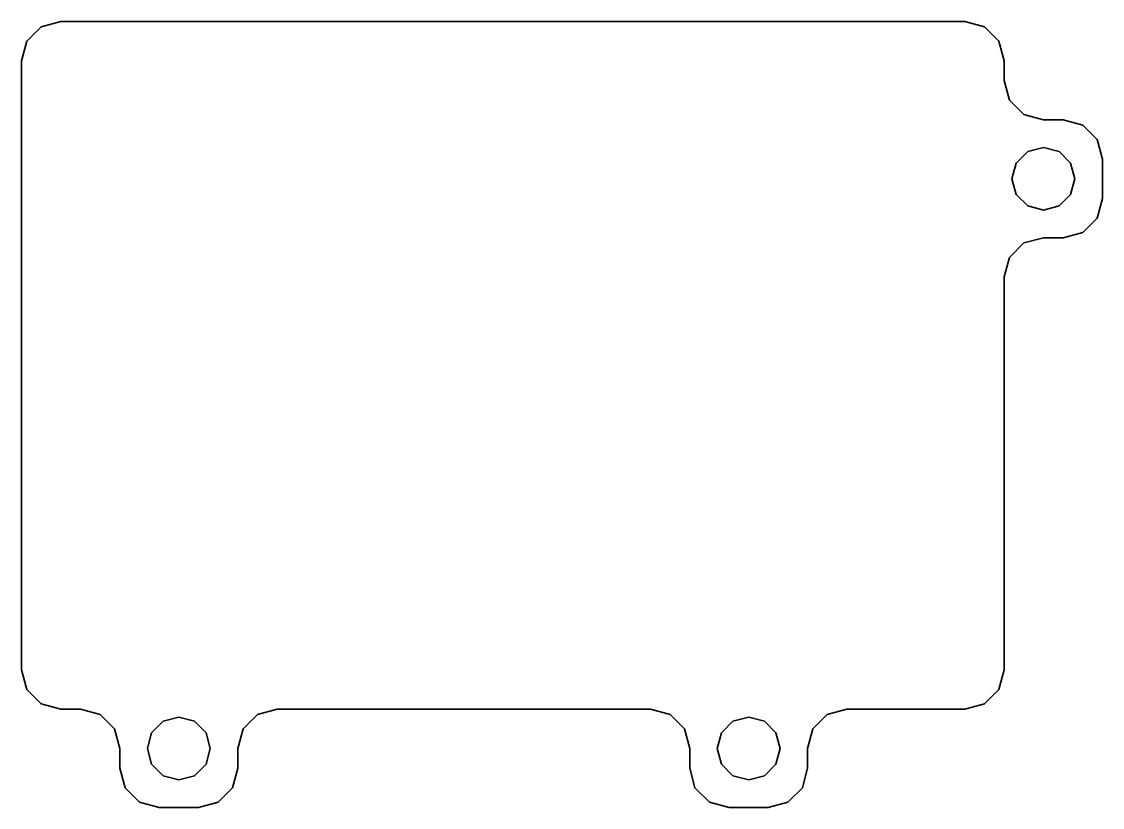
# Model space of a CAD drawing. Header units: inches. Extents: x 24.8 to 79.8, y 9.6 to 49.6.
import ezdxf

# ---------------------------------------------------------------- set-up
doc = ezdxf.new("R2010")
doc.units = ezdxf.units.IN
doc.header["$MEASUREMENT"] = 0
doc.layers.add('Capa 1', color=7, linetype='Continuous')

# ---------------------------------------------------------------- blocks, each defined once
blk = doc.blocks.new('block 2')
at = {"layer": 'Capa 1', "color": 250, "lineweight": 35}
for points in [[(25.795, 49.319), (26.795, 49.587)], [(26.795, 49.587), (72.795, 49.587)], [(73.795, 49.319), (72.795, 49.587)], [(25.063, 48.587), (25.795, 49.319)], [(74.527, 48.587), (73.795, 49.319)], [(24.795, 47.587), (25.063, 48.587)], [(74.795, 47.587), (74.527, 48.587)], [(24.795, 16.586), (24.795, 47.587)], [(74.795, 46.587), (74.795, 47.587)], [(75.063, 45.587), (74.795, 46.587)], [(75.795, 44.855), (75.063, 45.587)], [(76.795, 44.587), (75.795, 44.855)], [(77.795, 44.587), (76.795, 44.587)], [(78.795, 44.319), (77.795, 44.587)], [(79.527, 43.587), (78.795, 44.319)], [(79.795, 42.587), (79.527, 43.587)], [(75.995, 42.973), (75.41, 42.387)], [(76.795, 43.187), (75.995, 42.973)], [(77.595, 42.973), (76.795, 43.187)], [(78.181, 42.387), (77.595, 42.973)], [(75.41, 42.387), (75.195, 41.587)], [(78.395, 41.587), (78.181, 42.387)], [(79.795, 40.587), (79.795, 42.587)], [(75.195, 41.587), (75.41, 40.787)], [(78.181, 40.787), (78.395, 41.587)], [(75.41, 40.787), (75.995, 40.201)], [(77.595, 40.201), (78.181, 40.787)], [(75.995, 40.201), (76.795, 39.987)], [(76.795, 39.987), (77.595, 40.201)], [(79.795, 40.587), (79.527, 39.587)], [(79.527, 39.587), (78.795, 38.855)], [(76.795, 38.587), (75.795, 38.319)], [(77.795, 38.587), (76.795, 38.587)], [(78.795, 38.855), (77.795, 38.587)], [(75.795, 38.319), (75.063, 37.587)], [(75.063, 37.587), (74.795, 36.587)], [(74.795, 16.586), (74.795, 36.587)], [(24.795, 16.586), (25.063, 15.586)], [(74.795, 16.586), (74.527, 15.586)], [(25.063, 15.586), (25.795, 14.854)], [(74.527, 15.586), (73.795, 14.854)], [(25.795, 14.854), (26.795, 14.586)], [(73.795, 14.854), (72.795, 14.586)], [(26.795, 14.586), (27.795, 14.586)], [(27.795, 14.586), (28.795, 14.318)], [(28.795, 14.318), (29.527, 13.586)], [(36.795, 14.318), (36.063, 13.586)], [(37.795, 14.586), (36.795, 14.318)], [(37.795, 14.586), (56.795, 14.586)], [(56.795, 14.586), (57.795, 14.318)], [(57.795, 14.318), (58.527, 13.586)], [(65.795, 14.318), (65.063, 13.586)], [(66.795, 14.586), (65.795, 14.318)], [(66.795, 14.586), (72.795, 14.586)], [(31.995, 13.972), (31.41, 13.386)], [(32.795, 14.186), (31.995, 13.972)], [(33.595, 13.972), (32.795, 14.186)], [(34.181, 13.386), (33.595, 13.972)], [(60.995, 13.972), (60.41, 13.386)], [(61.795, 14.186), (60.995, 13.972)], [(62.595, 13.972), (61.795, 14.186)], [(63.181, 13.386), (62.595, 13.972)], [(29.527, 13.586), (29.795, 12.586)], [(31.41, 13.386), (31.195, 12.586)], [(34.395, 12.586), (34.181, 13.386)], [(36.063, 13.586), (35.795, 12.586)], [(58.527, 13.586), (58.795, 12.586)], [(60.41, 13.386), (60.195, 12.586)], [(63.395, 12.586), (63.181, 13.386)], [(65.063, 13.586), (64.795, 12.586)], [(29.795, 11.586), (29.795, 12.586)], [(31.195, 12.586), (31.41, 11.786)], [(34.181, 11.786), (34.395, 12.586)], [(35.795, 11.586), (35.795, 12.586)], [(58.795, 11.586), (58.795, 12.586)], [(60.195, 12.586), (60.41, 11.786)], [(63.181, 11.786), (63.395, 12.586)], [(64.795, 11.586), (64.795, 12.586)], [(29.795, 11.586), (30.063, 10.586)], [(31.41, 11.786), (31.995, 11.2)], [(33.595, 11.2), (34.181, 11.786)], [(35.527, 10.586), (35.795, 11.586)], [(58.795, 11.586), (59.063, 10.586)], [(60.41, 11.786), (60.995, 11.2)], [(62.595, 11.2), (63.181, 11.786)], [(64.527, 10.586), (64.795, 11.586)], [(31.995, 11.2), (32.795, 10.986)], [(32.795, 10.986), (33.595, 11.2)], [(60.995, 11.2), (61.795, 10.986)], [(61.795, 10.986), (62.595, 11.2)], [(30.063, 10.586), (30.795, 9.854)], [(34.795, 9.854), (35.527, 10.586)], [(59.063, 10.586), (59.795, 9.854)], [(63.795, 9.854), (64.527, 10.586)], [(30.795, 9.854), (31.795, 9.586)], [(31.795, 9.586), (33.795, 9.586)], [(33.795, 9.586), (34.795, 9.854)], [(59.795, 9.854), (60.795, 9.586)], [(60.795, 9.586), (62.795, 9.586)], [(62.795, 9.586), (63.795, 9.854)]]:
    blk.add_lwpolyline(points, dxfattribs=at)

msp = doc.modelspace()

# ---------------------------------------------------------------- block references
at = {"layer": 'Capa 1'}
msp.add_blockref('block 2', (0, 0), dxfattribs=at)

doc.saveas('drawing.dxf')
